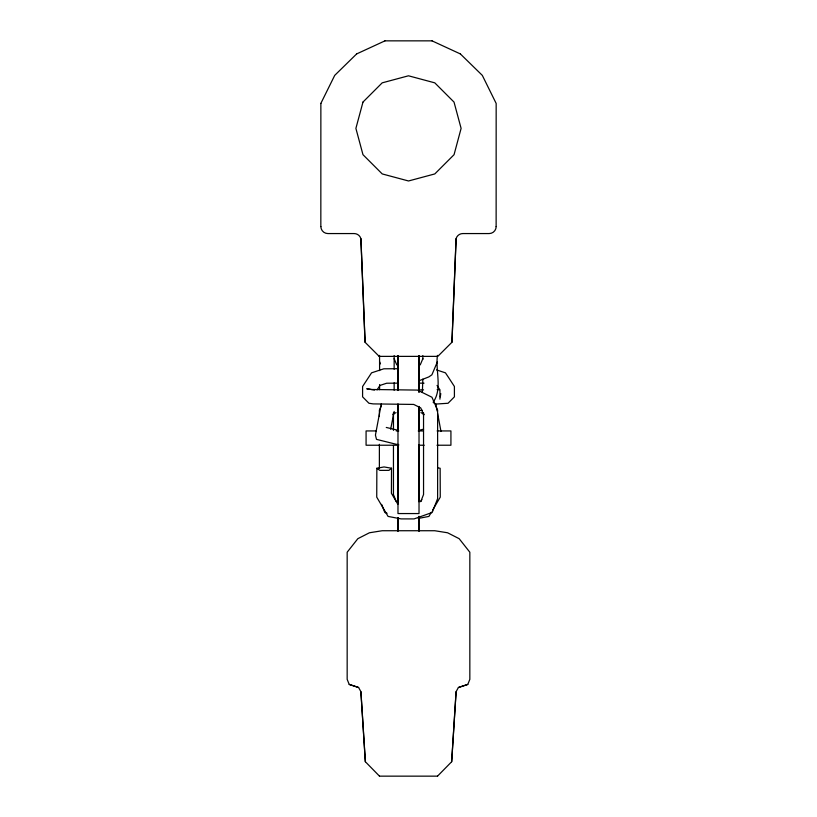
<?xml version="1.0" encoding="UTF-8"?>
<svg xmlns="http://www.w3.org/2000/svg" width="817" height="817" viewBox="0 0 817 817"><rect width="100%" height="100%" fill="white"/><g stroke="black" fill="none" stroke-linecap="round" stroke-linejoin="round"><path stroke-width="1.23" d="M320.836 226.554L320.867 103.442M379.374 468.304L379.384 444.305M379.384 416.517L379.384 410.205L381.273 405.875M393.457 445.469L393.447 494.52L396.092 501.27M393.457 430.375L393.457 412.759M397.981 444.264L397.981 513.556L419.019 513.556L419.019 406.417M397.981 430.835L397.981 404.456M397.981 355.936L397.981 390.475L397.981 355.558M419.019 501.771L419.019 444.56M419.019 430.835L419.019 406.999M419.019 355.936L419.019 392.17L419.019 355.558M422.849 379.108L422.348 392.497M422.849 359.357L422.849 355.62M437.442 355.395C435.257 370.704 442.651 388.953 433.122 402.281M397.583 503.793L391.425 493.305L391.527 468.233L384.061 466.946L376.851 468.274L376.739 497.144L388.075 516.415L401.076 518.897L414.076 518.918L432.193 512.473L437.626 498.615L437.616 410.205L431.938 397.236L417.477 390.087L371.439 389.484L366.751 388.78L374.574 390.036M379.17 356.375L437.8 356.375L451.954 342.252L456.08 238.646A7.016 7.016 0 0 1 462.82 233.56L489.158 233.56A7.016 7.016 0 0 0 496.164 226.554M451.954 342.252L456.111 238.646M437.514 776.15L451.668 761.73L456.08 691.703L458.398 687.505L467.784 684.421L469.836 679.356L469.836 552.221L459.164 538.689L447.573 532.776L434.777 530.733L382.223 530.733L369.427 532.776L357.836 538.689L347.164 552.221L347.164 679.356L349.216 684.421L358.602 687.505L360.92 691.703L365.362 761.73L379.486 776.15M451.668 761.73L456.111 691.703M440.281 396.939L440.792 393.58M381.294 403.843L375.432 435.083L376.494 439.362L398.859 444.928M390.649 429.211L394.162 411.451M420.908 501.27L423.553 494.52L423.543 412.759M420.224 364.913L422.869 358.643M437.442 361.696L431.907 374.789L428.833 376.913L418.784 380.845M393.202 414.883L394.223 412.565M320.836 103.442L334.715 75.378L356.61 53.953M420.643 501.689L421.878 499.595M431.447 512.136L428.925 516.415L418.294 518.448M432.704 509.992L440.261 497.144L440.149 468.274L437.738 467.824M377.056 389.903L379.966 385.43L386.655 383.224L398.032 383.142M391.527 468.233L388.933 470.357L379.864 470.378L376.851 468.274M392.997 414.209L396.051 412.626M356.569 53.953L384.97 40.85M467.784 684.421L458.398 687.505M418.743 430.355L423.543 429.191M418.692 410.788L422.123 410.205M437.126 389.678L439.536 389.617M435.471 404.088L448.053 403.261L454.415 396.837L454.405 386.482L448.799 377.852L445.439 372.838L436.523 369.907M418.498 389.934L423.563 389.893M398.522 368.702L383.816 368.804L371.561 372.838L362.595 386.482L362.585 396.837L368.947 403.261L373.144 403.894L413.719 404.435L420.745 407.908L423.798 414.883M379.445 776.15L437.555 776.15M384.94 40.85L432.06 40.85M376.137 430.937L366.077 430.937L366.077 445.224L397.848 445.224M396.235 430.937L398.757 430.937M418.243 430.937L423.277 430.937M437.095 430.937L450.923 430.937L450.923 445.224L436.942 445.224M419.152 445.224L424.227 445.224M418.968 383.142L424.023 383.183M358.602 687.505L349.216 684.421M432.03 40.85L460.431 53.953M386.267 427.444L398.257 430.355M387.074 513.28L384.807 512.473L381.641 504.395M433.561 402.73L435.706 403.843L437.136 411.074M420.949 412.626L424.003 414.209M460.39 53.953L482.316 75.378L496.164 103.442L496.133 226.554M320.867 226.554A7.016 7.016 0 0 0 327.883 233.56L354.18 233.56A7.016 7.016 0 0 1 360.889 238.646L365.046 342.252L379.2 356.375M437.034 385.43L439.944 389.903L439.944 399.176M394.131 358.643L396.776 364.913M379.558 361.696L380.477 363.882M437.616 413.484L440.996 431.509M423.073 412.636L423.543 415.005M360.889 691.703L365.332 761.73M360.92 238.646L365.087 342.252M394.151 355.62L394.151 369.264M379.558 355.395L379.599 370.612M397.981 403.874L397.981 504.14M394.151 382.805L394.151 390.189M379.599 384.613L379.599 389.699M397.981 517.59L397.981 531.07L397.981 517.59M419.019 516.364L419.019 531.07L419.019 516.364M362.973 102.094L355.895 128.381L362.973 154.679L382.223 173.929L408.52 180.976L434.807 173.929L454.058 154.679L461.105 128.381L454.027 102.094L434.777 82.844L408.48 75.797L382.193 82.844L362.942 102.094"/></g></svg>
